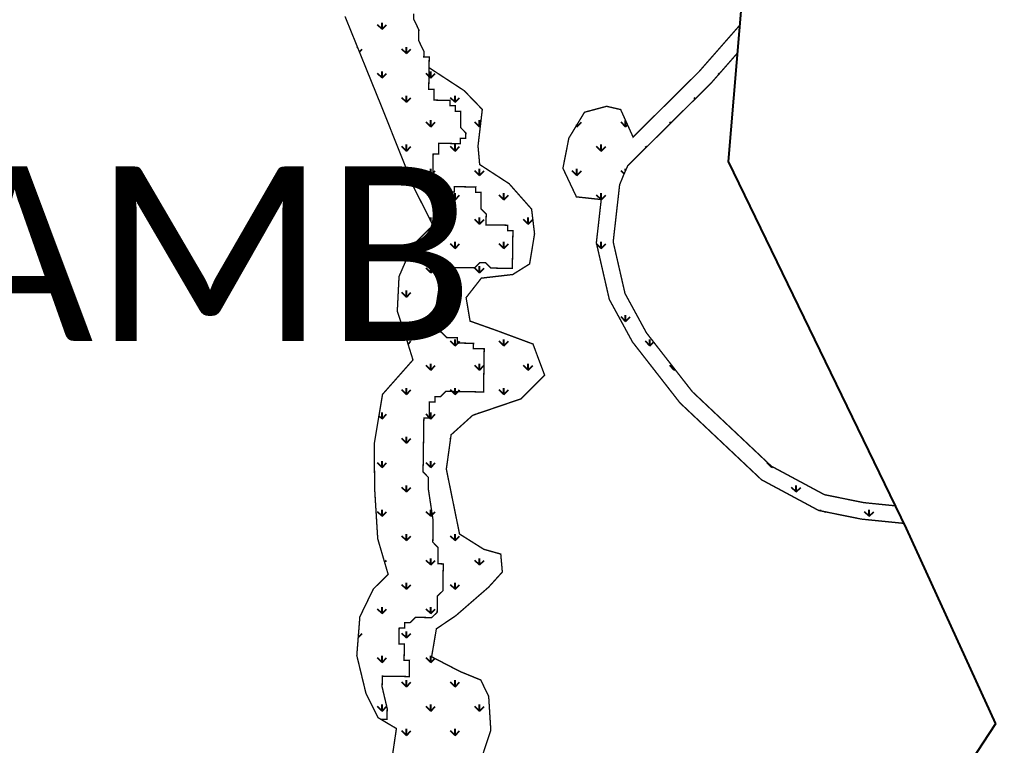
# Model space of a CAD drawing. Header units: metres. Extents: x 264685 to 266124, y 2146503 to 2149191.
# Drawn here: x 265405 to 266124, y 2147944 to 2148480 of the extents above; entities that cross this region are included whole.
import ezdxf

# ---------------------------------------------------------------- set-up
doc = ezdxf.new("R2010")
doc.units = ezdxf.units.M
for name, color, linetype in [('MANGROOVES BUFFER ZONE', 120, 'Continuous'), ('village', 3, 'Continuous'), ('VILLAGE NAME', 250, 'Continuous')]:
    doc.layers.add(name, color=color, linetype=linetype)
doc.styles.get("Standard").update_dxf_attribs({"font": 'simplex.shx'})
pattern_1 = [(90, (0, 0), (-17.96051224, 17.96051224), [4.7625, -31.15852448]), (45, (0, 0), (-17.96051224213831, 17.96051224213831), [4.7625, -20.6375]), (135, (0, 0), (-17.96051224213831, -17.9605122421383), [4.7625, -20.6375])]

msp = doc.modelspace()

# ---------------------------------------------------------------- hatches: boundary and pattern name
at = {"layer": 'MANGROOVES BUFFER ZONE'}
h = msp.add_hatch(dxfattribs=at)
h.set_pattern_fill('GRASS', color=256)
h.set_pattern_definition(pattern_1)
h.paths.add_polyline_path([(265933.8251702277, 2148454.678580827), (265935.5613459725, 2148475.258755588), (265905.5573904994, 2148441.033484569), (265857.0243478558, 2148392.928681367), (265847.8746193389, 2148413.204282133), (265837.5315660273, 2148415.589630029), (265821.2212282704, 2148411.216456307), (265809.6847033927, 2148392.133565402), (265805.3087877547, 2148369.870210635), (265815.2540905967, 2148348.799493904), (265833.5534008591, 2148346.811703991), (265829.9605105923, 2148314.890994252), (265839.5079895789, 2148273.147154685), (265856.6139750465, 2148241.739894492), (265891.6213735353, 2148196.815591064), (265951.7267532762, 2148140.122314392), (265993.8948343906, 2148117.46136573), (266025.3219649524, 2148111.100402094), (266056.4647140695, 2148107.965706879), (266050.1839737035, 2148120.92101588), (266027.1566569043, 2148123.238846573), (265998.1029892997, 2148129.119412816), (265958.9597673079, 2148150.154814964), (265900.7165172197, 2148205.091672625), (265866.9019107785, 2148248.485289564), (265851.0837984532, 2148277.527964159), (265842.3779820231, 2148315.591855671), (265847.1143748343, 2148357.671910702), (265849.9282446422, 2148364.621762916), (265853.1126785147, 2148371.787958646), (265914.4940102476, 2148432.627681904)])
h.paths.add_polyline_path([(265696.9951185558, 2149149.967382343), (265687.3379225406, 2149151.602042711), (265689.33245629, 2149142.455699502), (265690.8789130516, 2149116.568318215), (265706.3438475961, 2149089.135416803), (265712.9377724952, 2149070.356566177), (265724.8721212284, 2149055.249291011), (265747.149596659, 2149046.900501549), (265783.350466714, 2149036.563958088), (265819.551336769, 2149023.444436922), (265863.7084637748, 2149001.578640139), (265884.0492337642, 2148991.942694154), (265876.8955845786, 2149008.898945173), (265869.0539539031, 2149012.613727341), (265824.3757921904, 2149034.737530924), (265787.1270785784, 2149048.236800027), (265750.9904183117, 2149058.555009474), (265732.3749676498, 2149065.531404927), (265723.8281573433, 2149076.350513534), (265717.9125440996, 2149093.197599173), (265708.7365148127, 2149104.07698894), (265700.7442988711, 2149131.233144027)])
h = msp.add_hatch(dxfattribs=at)
h.set_pattern_fill('GRASS', color=256)
h.set_pattern_definition(pattern_1)
h.paths.add_polyline_path([(265705.9876543283, 2148133.916158915), (265706.0466459394, 2148137.891694307), (265706.1056375504, 2148141.867229939), (265702.1897562146, 2148145.90174675), (265702.2487478256, 2148149.877282381), (265702.3077394366, 2148153.852818012), (265702.6026974916, 2148173.730495214), (265702.6616891026, 2148177.706030607), (265702.7206807137, 2148181.681566238), (265702.7796723247, 2148185.657101631), (265706.7545452714, 2148185.598119974), (265706.8135368824, 2148189.573655367), (265706.8725284934, 2148193.549190998), (265706.9315201044, 2148197.524726391), (265710.9063930511, 2148197.465744495), (265710.9653846622, 2148201.441279888), (265714.9403404295, 2148201.382297039), (265718.9742049575, 2148205.298850775), (265722.9491607249, 2148205.239867687), (265730.8989066184, 2148205.121904135), (265742.8236910105, 2148204.944956303), (265746.7985639572, 2148204.885974646), (265746.9755387902, 2148216.812581062), (265747.1525136232, 2148228.739187479), (265747.211505264, 2148232.714722872), (265747.270496875, 2148236.690258265), (265743.2956239283, 2148236.749239922), (265739.3206681907, 2148236.808223009), (265739.3796598017, 2148240.783758402), (265735.4047868848, 2148240.842740297), (265731.4298311472, 2148240.901723146), (265727.4549582005, 2148240.960705042), (265727.5139498115, 2148244.936240673), (265723.5390768647, 2148244.99522233), (265719.5641210973, 2148245.054205418), (265715.6482397914, 2148249.088722944), (265711.673284024, 2148249.147705793), (265707.6984110773, 2148249.206687689), (265711.968242079, 2148269.025382996), (265716.3561391234, 2148296.795148373), (265720.3310120404, 2148296.736166477), (265736.2306694388, 2148296.500236988), (265740.2055423558, 2148296.441255093), (265744.2394897044, 2148300.357807636), (265748.2143626511, 2148300.298825979), (265752.1302439868, 2148296.264308453), (265756.1051997244, 2148296.205325603), (265760.0800726712, 2148296.146343708), (265764.0550284386, 2148296.087360859), (265768.0299013853, 2148296.028378963), (265768.0888929963, 2148300.003914595), (265768.1478846073, 2148303.979449749), (265768.2068762183, 2148307.95498538), (265768.265869081, 2148311.930603743), (265768.324860692, 2148315.906139135), (265768.383852303, 2148319.881674528), (265768.442843914, 2148323.857210159), (265764.4679709673, 2148323.916192055), (265764.5269625783, 2148327.891727448), (265760.5520068109, 2148327.950710297), (265756.5771338642, 2148328.009692192), (265752.6021781266, 2148328.068675041), (265748.6273051798, 2148328.127656937), (265748.6862967908, 2148332.103192568), (265748.7452884018, 2148336.078727722), (265744.8294070661, 2148340.11324501), (265744.8883986771, 2148344.088780642), (265744.9473902881, 2148348.064315796), (265745.0063818991, 2148352.039851427), (265741.0314261615, 2148352.098834515), (265741.0904177725, 2148356.074370146), (265737.1155448556, 2148356.133352041), (265733.140589118, 2148356.19233489), (265729.1657161713, 2148356.251316786), (265725.1908432245, 2148356.310298443), (265725.1318516135, 2148352.334762812), (265721.1568958461, 2148352.393745899), (265717.1820229292, 2148352.452727795), (265717.2410145402, 2148356.428263426), (265713.2660587728, 2148356.487246275), (265713.3250503838, 2148360.462781429), (265709.4091690481, 2148364.497298956), (265709.4681606591, 2148368.472834587), (265709.5271522701, 2148372.44836998), (265709.5861438811, 2148376.423905373), (265709.6451354921, 2148380.399440765), (265713.6200084388, 2148380.34045887), (265713.6790000498, 2148384.315994501), (265713.7379916608, 2148388.291529894), (265717.7129474282, 2148388.232547045), (265721.6878203452, 2148388.173565149), (265725.6627761126, 2148388.114582062), (265729.6376490593, 2148388.055600405), (265729.6966406703, 2148392.031135798), (265733.671513617, 2148391.972153902), (265733.730505228, 2148395.947689533), (265729.8146238923, 2148399.982206583), (265729.9326071441, 2148407.933277845), (265729.9915987551, 2148411.908813238), (265726.0167258084, 2148411.967794895), (265726.0757174194, 2148415.943330288), (265722.100761652, 2148416.002313375), (265722.159753263, 2148419.977849007), (265718.1848803461, 2148420.036830902), (265714.2099245787, 2148420.095813751), (265710.2350516319, 2148420.154795647), (265710.2940432429, 2148424.130331039), (265710.3530348539, 2148428.105866432), (265706.3781619072, 2148428.164848089), (265706.4371535182, 2148432.140383482), (265706.4961451292, 2148436.115919113), (265706.5551367402, 2148440.091454506), (265706.6141283512, 2148444.066989899), (265706.6731199622, 2148448.04252553), (265706.7321115732, 2148452.018061161), (265702.7571558654, 2148452.077044249), (265702.8161474764, 2148456.052579403), (265698.9592577517, 2148464.062632322), (265699.0182493627, 2148468.038167477), (265699.0772409737, 2148472.013703108), (265695.2202684581, 2148480.023756981), (265695.2792600691, 2148483.999292612), (265690.6636515632, 2148484.067782182), (265691.315050469, 2148484.776893838), (265691.3633787334, 2148488.0338099), (265691.4223703742, 2148492.009345531), (265687.4474974275, 2148492.068327188), (265687.5064890087, 2148496.043862343), (265683.5315332413, 2148496.10284543), (265679.5566603243, 2148496.161827087), (265679.6156519651, 2148500.137362719), (265675.6406961679, 2148500.196345806), (265675.6996878088, 2148504.171881437), (265675.75867939, 2148508.147416592), (265675.8176710308, 2148512.122952223), (265679.7926267982, 2148512.063969135), (265679.8516184092, 2148516.039504766), (265679.9106100202, 2148520.015039921), (265683.8854829371, 2148519.956058264), (265687.9194303155, 2148523.872610807), (265691.8943032622, 2148523.81362915), (265691.9532948732, 2148527.789164782), (265695.92816782, 2148527.730182886), (265699.9031235576, 2148527.671199799), (265703.8779965043, 2148527.612218142), (265703.9369881153, 2148531.587753534), (265707.9119438231, 2148531.528770447), (265707.9709354341, 2148535.50430584), (265708.0299270451, 2148539.479841232), (265708.1479102671, 2148547.430912256), (265708.2069018781, 2148551.406447649), (265708.3838767111, 2148563.333054066), (265708.5608515441, 2148575.259660482), (265708.6198431551, 2148579.235196114), (265708.6788347661, 2148583.210731506), (265708.7378263772, 2148587.186266899), (265704.7628706694, 2148587.245249987), (265704.8218622804, 2148591.220785379), (265704.8808551431, 2148595.196403742), (265704.9398467541, 2148599.171939373), (265705.1758131981, 2148615.074080944), (265702.2037976384, 2148682.717165709), (265702.2627892792, 2148686.69270134), (265702.3807725012, 2148694.643772125), (265702.4397641122, 2148698.619307518), (265702.4987557232, 2148702.594843149), (265698.5237999856, 2148702.653826237), (265698.5827915967, 2148706.629361868), (265694.6079186499, 2148706.688343763), (265694.6669102609, 2148710.663878918), (265690.6920373142, 2148710.722860575), (265686.7170815468, 2148710.781843662), (265670.7585154176, 2148707.042236805), (265665.2695981203, 2148707.12368494), (265665.8272381735, 2148685.947266153), (265668.7198087479, 2148587.270573644), (265663.5846447042, 2148540.763005427), (265650.1047932234, 2148520.709060295), (265644.6487135332, 2148481.89928483), (265671.2871339198, 2148416.147216771), (265695.3842810564, 2148355.69495216), (265709.5058904444, 2148327.790404047), (265694.4268912727, 2148312.868763679), (265684.4776256032, 2148290.096089372), (265683.1938162458, 2148264.43675625), (265690.2546209398, 2148242.947041417), (265694.7478069192, 2148228.513639602), (265672.2826108795, 2148203.088280307), (265666.1846998963, 2148166.523719834), (265666.5056155428, 2148133.166558046), (265668.7522452254, 2148096.60196166), (265676.454954598, 2148070.301148802), (265665.5285583927, 2148059.55512421), (265655.5792927232, 2148039.027628982), (265653.3326630407, 2148010.481601132), (265660.0724787025, 2147982.577053018), (265669.0589974326, 2147964.61551265), (265671.0194852834, 2147963.449291156), (265675.626654774, 2147963.380927086), (265675.685646385, 2147967.356462479), (265675.744637996, 2147971.331997871), (265672.005731523, 2147987.293121338), (265672.064723134, 2147991.268656969), (265672.123714745, 2147995.2441926), (265676.098587662, 2147995.185210943), (265680.0735434294, 2147995.126227856), (265684.0484163761, 2147995.067246199), (265688.0232893229, 2147995.008264303), (265691.9982450604, 2147994.949281216), (265692.0572366714, 2147998.92481637), (265692.1162282825, 2148002.900352001), (265692.1752198935, 2148006.875887632), (265688.2002641559, 2148006.93487072), (265688.2592557669, 2148010.910405874), (265688.3182473779, 2148014.885941505), (265688.3772389889, 2148018.861476898), (265684.4023660421, 2148018.920458794), (265684.4613576531, 2148022.895994186), (265684.5203492641, 2148026.871529818), (265684.5793408751, 2148030.84706521), (265688.5542138219, 2148030.788083315), (265688.6132066846, 2148034.763701677), (265692.5881624222, 2148034.70471859), (265696.6220269799, 2148038.621272326), (265704.5718556345, 2148038.503307581), (265708.5467285812, 2148038.444325686), (265712.5806759596, 2148042.360878229), (265712.6396675706, 2148046.33641386), (265712.6986591816, 2148050.311949492), (265712.7576507926, 2148054.287484646), (265716.7915153205, 2148058.204038382), (265716.8505069315, 2148062.179573774), (265716.9094985425, 2148066.155109167), (265716.9684901536, 2148070.130644798), (265717.0274817646, 2148074.106180191), (265717.0864733756, 2148078.081715584), (265713.1116004586, 2148078.140697479), (265713.1705920696, 2148082.116232872), (265713.2295836806, 2148086.091768503), (265713.2885752916, 2148090.067304134), (265709.3726111352, 2148094.101822138), (265709.4905943573, 2148102.0528934), (265709.5495859683, 2148106.028428555), (265709.6085775793, 2148110.003964186)])
h = msp.add_hatch(dxfattribs=at)
h.set_pattern_fill('GRASS', color=256)
h.set_pattern_definition(pattern_1)
h.paths.add_polyline_path([(265908.2232494553, 2147574.43412877), (265913.1603369638, 2147599.641066943), (265884.6076090721, 2147610.103793966), (265864.351689396, 2147631.514751378), (265859.6772407487, 2147650.200694823), (265865.5202832113, 2147671.222390177), (265863.9621581241, 2147691.854751647), (265852.2759998132, 2147705.090631247), (265828.9038299626, 2147714.43360297), (265809.0374415582, 2147726.501588659), (265806.31064927, 2147740.90536217), (265816.0490778362, 2147747.133986043), (265841.3689774314, 2147734.676702384), (265853.4446670142, 2147744.019674107), (265854.6165631859, 2147770.71308894), (265830.0757261343, 2147794.07050029), (265790.7324805973, 2147843.121074899), (265768.1393732904, 2147890.614529453), (265738.1045895296, 2147905.210438032), (265727.9766296915, 2147926.621395444), (265743.9476319923, 2147930.514303321), (265752.1279354714, 2147955.428906552), (265750.5697369985, 2147980.34347387), (265744.7266945358, 2147992.411495472), (265729.5347547787, 2147998.640119345), (265708.4997725589, 2148009.540247036), (265712.0056273908, 2148030.17264442), (265726.4185046043, 2148039.904914113), (265750.5697369985, 2148060.926573554), (265760.6438317361, 2148072.067211254), (265759.475164535, 2148085.303090855), (265747.0100170661, 2148088.806700761), (265729.0913584064, 2148100.096126422), (265719.3529298401, 2148147.978843033), (265722.8587112863, 2148173.282708322), (265738.829713587, 2148187.68644592), (265774.2775730203, 2148199.754431609), (265791.8067737939, 2148217.272517056), (265783.236939043, 2148240.240630436), (265755.9693830888, 2148250.362198099), (265736.8488135079, 2148257.150240283), (265733.9227056706, 2148274.452272539), (265745.1395624588, 2148288.830044968), (265768.3048580337, 2148291.510634433), (265780.7409447671, 2148299.308732466), (265784.398634603, 2148321.484567015), (265782.203961993, 2148339.761388461), (265765.6225374769, 2148358.525550631), (265743.9203325135, 2148372.659616784), (265742.7011025682, 2148386.3063063), (265745.865934073, 2148413.280022854), (265732.4544780605, 2148427.170382732), (265706.6141715104, 2148444.069898461), (265706.5551367402, 2148440.091454506), (265706.4961451292, 2148436.115919113), (265706.4371535182, 2148432.140383482), (265706.3781619072, 2148428.164848089), (265710.3530348539, 2148428.105866432), (265710.2940432429, 2148424.130331039), (265710.2350516319, 2148420.154795647), (265714.2099245787, 2148420.095813751), (265718.1848803461, 2148420.036830902), (265722.159753263, 2148419.977849007), (265722.100761652, 2148416.002313375), (265726.0757174194, 2148415.943330288), (265726.0167258084, 2148411.967794895), (265729.9915987551, 2148411.908813238), (265729.9326071441, 2148407.933277845), (265729.8146238923, 2148399.982206583), (265733.730505228, 2148395.947689533), (265733.671513617, 2148391.972153902), (265729.6966406703, 2148392.031135798), (265729.6376490593, 2148388.055600405), (265725.6627761126, 2148388.114582062), (265721.6878203452, 2148388.173565149), (265717.7129474282, 2148388.232547045), (265713.7379916608, 2148388.291529894), (265713.6790000498, 2148384.315994501), (265713.6200084388, 2148380.34045887), (265709.6451354921, 2148380.399440765), (265709.5861438811, 2148376.423905373), (265709.5271522701, 2148372.44836998), (265709.4681606591, 2148368.472834587), (265709.4091690481, 2148364.497298956), (265713.3250503838, 2148360.462781429), (265713.2660587728, 2148356.487246275), (265717.2410145402, 2148356.428263426), (265717.1820229292, 2148352.452727795), (265721.1568958461, 2148352.393745899), (265725.1318516135, 2148352.334762812), (265725.1908432245, 2148356.310298443), (265729.1657161713, 2148356.251316786), (265733.140589118, 2148356.19233489), (265737.1155448556, 2148356.133352041), (265741.0904177725, 2148356.074370146), (265741.0314261615, 2148352.098834515), (265745.0063818991, 2148352.039851427), (265744.9473902881, 2148348.064315796), (265744.8883986771, 2148344.088780642), (265744.8294070661, 2148340.11324501), (265748.7452884018, 2148336.078727722), (265748.6862967908, 2148332.103192568), (265748.6273051798, 2148328.127656937), (265752.6021781266, 2148328.068675041), (265756.5771338642, 2148328.009692192), (265760.5520068109, 2148327.950710297), (265764.5269625783, 2148327.891727448), (265764.4679709673, 2148323.916192055), (265768.442843914, 2148323.857210159), (265768.383852303, 2148319.881674528), (265768.324860692, 2148315.906139135), (265768.265869081, 2148311.930603743), (265768.2068762183, 2148307.95498538), (265768.1478846073, 2148303.979449749), (265768.0888929963, 2148300.003914595), (265768.0299013853, 2148296.028378963), (265764.0550284386, 2148296.087360859), (265760.0800726712, 2148296.146343708), (265756.1051997244, 2148296.205325603), (265752.1302439868, 2148296.264308453), (265748.2143626511, 2148300.298825979), (265744.2394897044, 2148300.357807636), (265740.2055423558, 2148296.441255093), (265736.2306694388, 2148296.500236988), (265720.3310120404, 2148296.736166477), (265716.3561391234, 2148296.795148373), (265711.968242079, 2148269.025382996), (265707.6984110773, 2148249.206687689), (265711.673284024, 2148249.147705793), (265715.6482397914, 2148249.088722944), (265719.5641210973, 2148245.054205418), (265723.5390768647, 2148244.99522233), (265727.5139498115, 2148244.936240673), (265727.4549582005, 2148240.960705042), (265731.4298311472, 2148240.901723146), (265735.4047868848, 2148240.842740297), (265739.3796598017, 2148240.783758402), (265739.3206681907, 2148236.808223009), (265743.2956239283, 2148236.749239922), (265747.270496875, 2148236.690258265), (265747.211505264, 2148232.714722872), (265747.1525136232, 2148228.739187479), (265746.9755387902, 2148216.812581062), (265746.7985639572, 2148204.885974646), (265742.8236910105, 2148204.944956303), (265730.8989066184, 2148205.121904135), (265722.9491607249, 2148205.239867687), (265718.9742049575, 2148205.298850775), (265714.9403404295, 2148201.382297039), (265710.9653846622, 2148201.441279888), (265710.9063930511, 2148197.465744495), (265706.9315201044, 2148197.524726391), (265706.8725284934, 2148193.549190998), (265706.8135368824, 2148189.573655367), (265706.7545452714, 2148185.598119974), (265702.7796723247, 2148185.657101631), (265702.7206807137, 2148181.681566238), (265702.6616891026, 2148177.706030607), (265702.6026974916, 2148173.730495214), (265702.3077394366, 2148153.852818012), (265702.2487478256, 2148149.877282381), (265702.1897562146, 2148145.90174675), (265706.1056375504, 2148141.867229939), (265706.0466459394, 2148137.891694307), (265705.9876543283, 2148133.916158915), (265709.6085775793, 2148110.003964186), (265709.5495859683, 2148106.028428555), (265709.4905943573, 2148102.0528934), (265709.3726111352, 2148094.101822138), (265713.2885752916, 2148090.067304134), (265713.2295836806, 2148086.091768503), (265713.1705920696, 2148082.116232872), (265713.1116004586, 2148078.140697479), (265717.0864733756, 2148078.081715584), (265717.0274817646, 2148074.106180191), (265716.9684901536, 2148070.130644798), (265716.9094985425, 2148066.155109167), (265716.8505069315, 2148062.179573774), (265716.7915153205, 2148058.204038382), (265712.7576507926, 2148054.287484646), (265712.6986591816, 2148050.311949492), (265712.6396675706, 2148046.33641386), (265712.5806759596, 2148042.360878229), (265708.5467285812, 2148038.444325686), (265704.5718556345, 2148038.503307581), (265696.6220269799, 2148038.621272326), (265692.5881624222, 2148034.70471859), (265688.6132066846, 2148034.763701677), (265688.5542138219, 2148030.788083315), (265684.5793408751, 2148030.84706521), (265684.5203492641, 2148026.871529818), (265684.4613576531, 2148022.895994186), (265684.4023660421, 2148018.920458794), (265688.3772389889, 2148018.861476898), (265688.3182473779, 2148014.885941505), (265688.2592557669, 2148010.910405874), (265688.2002641559, 2148006.93487072), (265692.1752198935, 2148006.875887632), (265692.1162282825, 2148002.900352001), (265692.0572366714, 2147998.92481637), (265691.9982450604, 2147994.949281216), (265688.0232893229, 2147995.008264303), (265684.0484163761, 2147995.067246199), (265680.0735434294, 2147995.126227856), (265676.098587662, 2147995.185210943), (265672.123714745, 2147995.2441926), (265672.064723134, 2147991.268656969), (265672.005731523, 2147987.293121338), (265675.744637996, 2147971.331997871), (265675.685646385, 2147967.356462479), (265675.626654774, 2147963.380927086), (265671.651781857, 2147963.439908743), (265671.646387435, 2147963.076370322), (265682.5386287563, 2147956.596980028), (265678.2582187533, 2147927.554180688), (265679.0706860125, 2147927.542124748), (265679.0116944015, 2147923.566589117), (265678.9527027905, 2147919.591053724), (265686.784465462, 2147911.522019386), (265690.7594211996, 2147911.463036299), (265690.7004295886, 2147907.487500668), (265694.6163109243, 2147903.452983379), (265698.5912666321, 2147903.394000292), (265698.5322750211, 2147899.418465137), (265702.5071479678, 2147899.35948348), (265702.4481563568, 2147895.383947849), (265706.4230293036, 2147895.324965954), (265706.3640376925, 2147891.349430323), (265710.3389934599, 2147891.290447474), (265714.3138663769, 2147891.231465578), (265718.2888221443, 2147891.172482491), (265718.2298305333, 2147887.196947336), (265726.1795764267, 2147887.078983784), (265730.1545321643, 2147887.020000935), (265734.1294050813, 2147886.961019039), (265734.0704134703, 2147882.985483408), (265734.0114218593, 2147879.009948015), (265737.9863775969, 2147878.950964928), (265737.9273859859, 2147874.975429535), (265737.8683943748, 2147870.999893904), (265737.8094027638, 2147867.024358511), (265737.7504111528, 2147863.04882288), (265741.7252840996, 2147862.989841223), (265741.6662924886, 2147859.014306068), (265741.6073008776, 2147855.038770437), (265745.5821738243, 2147854.979788542), (265749.5571295619, 2147854.920805693), (265753.5320025086, 2147854.861823797), (265757.506958276, 2147854.802840948), (265761.5408228338, 2147858.719394684), (265765.5156957507, 2147858.660413027), (265769.4906515181, 2147858.601429939), (265769.4316599071, 2147854.625894308), (265769.3726682663, 2147850.650358677), (265773.1705663502, 2147838.664770365), (265772.9345999062, 2147822.762628555), (265772.8756082952, 2147818.787093163), (265776.8505640328, 2147818.728110313), (265776.7915724218, 2147814.752574921), (265780.7664453685, 2147814.693593025), (265780.7074537575, 2147810.718057394), (265784.6823267043, 2147810.659075737), (265784.6233350933, 2147806.683540344), (265780.6484621465, 2147806.742522001), (265780.5894705355, 2147802.766986609), (265776.6145975888, 2147802.825968504), (265772.6396418512, 2147802.884951353), (265768.6057773232, 2147798.968397617), (265764.6308215559, 2147799.027380705), (265760.6559486389, 2147799.086362362), (265760.5969570279, 2147795.110827208), (265760.5379654169, 2147791.135291576), (265764.5128383338, 2147791.076309919), (265764.4538467228, 2147787.100774288), (265768.4288024902, 2147787.041791201), (265772.4036754072, 2147786.982809305), (265772.4626670182, 2147790.958344936), (265776.4376227558, 2147790.899362087), (265780.4124957025, 2147790.840380192), (265792.3371973336, 2147790.663433552), (265792.3961889446, 2147794.638969183), (265796.371144712, 2147794.579986334), (265800.3460176587, 2147794.521004438), (265800.2870260477, 2147790.545468807), (265804.2029073536, 2147786.510951519), (265804.1439157426, 2147782.535416126), (265808.0598798692, 2147778.500897646), (265808.0008882582, 2147774.525362015), (265807.8829050362, 2147766.574291229), (265807.8239134252, 2147762.598755836), (265811.7987863719, 2147762.539774179), (265811.7397947609, 2147758.564238548), (265807.7649218142, 2147758.623220205), (265803.7899660766, 2147758.682203293), (265799.7561015487, 2147754.765649557), (265791.8062728345, 2147754.883614302), (265787.8313998878, 2147754.942596197), (265783.8564441502, 2147755.001579285), (265783.7974512875, 2147751.025961161), (265779.8225783408, 2147751.084942818), (265779.7635867298, 2147747.109407187), (265783.7384596765, 2147747.050425529), (265783.6204764545, 2147739.099354506), (265783.5614848435, 2147735.123819113), (265783.5024932325, 2147731.148283482), (265783.4435016215, 2147727.172748089), (265783.3845100105, 2147723.197212696), (265787.1824909151, 2147711.211623192), (265787.0645076931, 2147703.260552168), (265787.005516082, 2147699.285016537), (265786.946524471, 2147695.309481382), (265782.9715687335, 2147695.36846447), (265782.9125771224, 2147691.392928839), (265778.9377041757, 2147691.451910496), (265774.962831229, 2147691.510892391), (265770.9878754914, 2147691.56987524), (265770.9288838804, 2147687.594339609), (265770.8698922694, 2147683.618804455), (265770.8109006584, 2147679.643268824), (265770.6929174364, 2147671.692198038), (265774.5498899221, 2147663.682144165), (265774.4908983111, 2147659.706608534), (265774.4319067001, 2147655.73107338), (265774.1959402561, 2147639.828931332), (265777.9938383698, 2147627.843343019), (265777.9348467588, 2147623.867807627), (265777.8758551478, 2147619.892271996), (265781.8507280946, 2147619.833290339), (265785.8256838322, 2147619.774307251), (265789.8005567789, 2147619.715325356), (265789.7415651679, 2147615.739789963), (265789.6825735569, 2147611.76425457), (265793.523635128, 2147611.707258526), (265793.4559705292, 2147645.529226918), (265802.0257318945, 2147656.040056638), (265817.2176716516, 2147654.0936027), (265829.6828925062, 2147642.804177038), (265837.4735913278, 2147619.836063659), (265850.3283434542, 2147599.203666275), (265863.5725534667, 2147585.578488705), (265877.9854306802, 2147580.9070208), (265902.9157990036, 2147576.235516982)])

# ---------------------------------------------------------------- linework, layer by layer
at = {"layer": 'MANGROOVES BUFFER ZONE', "const_width": 1}
for points in [[(265644.6487135332, 2148481.89928483), (265671.2871339198, 2148416.147216771), (265695.3842810564, 2148355.69495216), (265709.5058904444, 2148327.790404047), (265694.4268912727, 2148312.868763679), (265684.4776256032, 2148290.096089372), (265683.1938162458, 2148264.43675625), (265690.2546209398, 2148242.947041417), (265694.7478069192, 2148228.513639602), (265672.2826108795, 2148203.088280307), (265666.1846998963, 2148166.523719834), (265666.5056155428, 2148133.166558046), (265668.7522452254, 2148096.60196166), (265676.454954598, 2148070.301148802), (265665.5285583927, 2148059.55512421), (265655.5792927232, 2148039.027628982), (265653.3326630407, 2148010.481601132), (265660.0724787025, 2147982.577053018), (265669.0589974326, 2147964.61551265), (265671.0194852834, 2147963.449291156), (265675.626654774, 2147963.380927086), (265675.685646385, 2147967.356462479), (265675.744637996, 2147971.331997871), (265672.005731523, 2147987.293121338), (265672.064723134, 2147991.268656969), (265672.123714745, 2147995.2441926), (265676.098587662, 2147995.185210943), (265680.0735434294, 2147995.126227856), (265684.0484163761, 2147995.067246199), (265688.0232893229, 2147995.008264303), (265691.9982450604, 2147994.949281216), (265692.0572366714, 2147998.92481637), (265692.1162282825, 2148002.900352001), (265692.1752198935, 2148006.875887632), (265688.2002641559, 2148006.93487072), (265688.2592557669, 2148010.910405874), (265688.3182473779, 2148014.885941505), (265688.3772389889, 2148018.861476898), (265684.4023660421, 2148018.920458794), (265684.4613576531, 2148022.895994186), (265684.5203492641, 2148026.871529818), (265684.5793408751, 2148030.84706521), (265688.5542138219, 2148030.788083315), (265688.6132066846, 2148034.763701677), (265692.5881624222, 2148034.70471859), (265696.6220269799, 2148038.621272326), (265704.5718556345, 2148038.503307581), (265708.5467285812, 2148038.444325686), (265712.5806759596, 2148042.360878229), (265712.6396675706, 2148046.33641386), (265712.6986591816, 2148050.311949492), (265712.7576507926, 2148054.287484646), (265716.7915153205, 2148058.204038382), (265716.8505069315, 2148062.179573774), (265716.9094985425, 2148066.155109167), (265716.9684901536, 2148070.130644798), (265717.0274817646, 2148074.106180191), (265717.0864733756, 2148078.081715584), (265713.1116004586, 2148078.140697479), (265713.1705920696, 2148082.116232872), (265713.2295836806, 2148086.091768503), (265713.2885752916, 2148090.067304134), (265709.3726111352, 2148094.101822138), (265709.4905943573, 2148102.0528934), (265709.5495859683, 2148106.028428555), (265709.6085775793, 2148110.003964186), (265705.9876543283, 2148133.916158915), (265705.9876543283, 2148133.916158915), (265706.0466459394, 2148137.891694307), (265706.1056375504, 2148141.867229939), (265702.1897562146, 2148145.90174675), (265702.2487478256, 2148149.877282381), (265702.3077394366, 2148153.852818012), (265702.6026974916, 2148173.730495214), (265702.6616891026, 2148177.706030607), (265702.7206807137, 2148181.681566238), (265702.7796723247, 2148185.657101631), (265706.7545452714, 2148185.598119974), (265706.8135368824, 2148189.573655367), (265706.8725284934, 2148193.549190998), (265706.9315201044, 2148197.524726391), (265710.9063930511, 2148197.465744495), (265710.9653846622, 2148201.441279888), (265714.9403404295, 2148201.382297039), (265718.9742049575, 2148205.298850775), (265722.9491607249, 2148205.239867687), (265730.8989066184, 2148205.121904135), (265742.8236910105, 2148204.944956303), (265746.7985639572, 2148204.885974646), (265746.9755387902, 2148216.812581062), (265747.1525136232, 2148228.739187479), (265747.211505264, 2148232.714722872), (265747.270496875, 2148236.690258265), (265743.2956239283, 2148236.749239922), (265739.3206681907, 2148236.808223009), (265739.3796598017, 2148240.783758402), (265735.4047868848, 2148240.842740297), (265731.4298311472, 2148240.901723146), (265727.4549582005, 2148240.960705042), (265727.5139498115, 2148244.936240673), (265723.5390768647, 2148244.99522233), (265719.5641210973, 2148245.054205418), (265715.6482397914, 2148249.088722944), (265711.673284024, 2148249.147705793), (265707.6984110773, 2148249.206687689), (265711.968242079, 2148269.025382996), (265716.3561391234, 2148296.795148373), (265720.3310120404, 2148296.736166477), (265736.2306694388, 2148296.500236988), (265740.2055423558, 2148296.441255093), (265744.2394897044, 2148300.357807636), (265748.2143626511, 2148300.298825979), (265752.1302439868, 2148296.264308453), (265756.1051997244, 2148296.205325603), (265760.0800726712, 2148296.146343708), (265764.0550284386, 2148296.087360859), (265768.0299013853, 2148296.028378963), (265768.0888929963, 2148300.003914595), (265768.1478846073, 2148303.979449749), (265768.2068762183, 2148307.95498538), (265768.265869081, 2148311.930603743), (265768.324860692, 2148315.906139135), (265768.383852303, 2148319.881674528), (265768.442843914, 2148323.857210159), (265764.4679709673, 2148323.916192055), (265764.5269625783, 2148327.891727448), (265760.5520068109, 2148327.950710297), (265756.5771338642, 2148328.009692192), (265752.6021781266, 2148328.068675041), (265748.6273051798, 2148328.127656937), (265748.6862967908, 2148332.103192568), (265748.7452884018, 2148336.078727722), (265744.8294070661, 2148340.11324501), (265744.8883986771, 2148344.088780642), (265744.9473902881, 2148348.064315796), (265745.0063818991, 2148352.039851427), (265741.0314261615, 2148352.098834515), (265741.0904177725, 2148356.074370146), (265737.1155448556, 2148356.133352041), (265733.140589118, 2148356.19233489), (265729.1657161713, 2148356.251316786), (265725.1908432245, 2148356.310298443), (265725.1318516135, 2148352.334762812), (265721.1568958461, 2148352.393745899), (265717.1820229292, 2148352.452727795), (265717.2410145402, 2148356.428263426), (265713.2660587728, 2148356.487246275), (265713.3250503838, 2148360.462781429), (265709.4091690481, 2148364.497298956), (265709.4681606591, 2148368.472834587), (265709.5271522701, 2148372.44836998), (265709.5861438811, 2148376.423905373), (265709.6451354921, 2148380.399440765), (265713.6200084388, 2148380.34045887), (265713.6790000498, 2148384.315994501), (265713.7379916608, 2148388.291529894), (265717.7129474282, 2148388.232547045), (265721.6878203452, 2148388.173565149), (265725.6627761126, 2148388.114582062), (265729.6376490593, 2148388.055600405), (265729.6966406703, 2148392.031135798), (265733.671513617, 2148391.972153902), (265733.730505228, 2148395.947689533), (265729.8146238923, 2148399.982206583), (265729.9326071441, 2148407.933277845), (265729.9915987551, 2148411.908813238), (265726.0167258084, 2148411.967794895), (265726.0757174194, 2148415.943330288), (265722.100761652, 2148416.002313375), (265722.159753263, 2148419.977849007), (265718.1848803461, 2148420.036830902), (265714.2099245787, 2148420.095813751), (265710.2350516319, 2148420.154795647), (265710.2940432429, 2148424.130331039), (265710.3530348539, 2148428.105866432), (265706.3781619072, 2148428.164848089), (265706.4371535182, 2148432.140383482), (265706.4961451292, 2148436.115919113), (265706.5551367402, 2148440.091454506), (265706.6141283512, 2148444.066989899), (265706.6731199622, 2148448.04252553), (265706.7321115732, 2148452.018061161), (265702.7571558654, 2148452.077044249), (265702.8161474764, 2148456.052579403), (265698.9592577517, 2148464.062632322), (265699.0182493627, 2148468.038167477), (265699.0772409737, 2148472.013703108), (265695.2202684581, 2148480.023756981), (265695.2792600691, 2148483.999292612)], [(265935.5613459726, 2148475.258755589), (265905.5573904994, 2148441.033484569), (265857.0243478558, 2148392.928681367), (265847.8746193389, 2148413.204282133), (265837.5315660273, 2148415.589630029), (265821.2212282704, 2148411.216456307), (265809.6847033927, 2148392.133565402), (265805.3087877547, 2148369.870210635), (265815.2540905967, 2148348.799493904), (265833.5534008591, 2148346.811703991), (265829.9605105923, 2148314.890994252), (265839.5079895789, 2148273.147154685), (265856.6139750465, 2148241.739894492), (265891.6213735353, 2148196.815591064), (265951.7267532762, 2148140.122314392), (265993.8948343906, 2148117.46136573), (266025.3219649524, 2148111.100402094), (266056.4647140696, 2148107.965706879)], [(266050.1839737037, 2148120.921015879), (266027.1566569043, 2148123.238846573), (265998.1029892997, 2148129.119412816), (265958.9597673079, 2148150.154814964), (265900.7165172197, 2148205.091672625), (265866.9019107785, 2148248.485289564), (265851.0837984532, 2148277.527964159), (265842.3779820231, 2148315.591855671), (265847.1143748343, 2148357.671910702), (265849.9282446422, 2148364.621762916), (265853.1126785147, 2148371.787958646), (265914.4940102476, 2148432.627681904), (265933.8251702278, 2148454.678580827)], [(265743.9476319923, 2147930.514303321), (265752.1279354714, 2147955.428906552), (265750.5697369985, 2147980.34347387), (265744.7266945358, 2147992.411495472), (265729.5347547787, 2147998.640119345), (265708.4997725589, 2148009.540247036), (265712.0056273908, 2148030.17264442), (265726.4185046043, 2148039.904914113), (265750.5697369985, 2148060.926573554), (265760.6438317361, 2148072.067211254), (265759.475164535, 2148085.303090855), (265747.0100170661, 2148088.806700761), (265729.0913584064, 2148100.096126422), (265719.3529298401, 2148147.978843033), (265722.8587112863, 2148173.282708322), (265738.829713587, 2148187.68644592), (265774.2775730203, 2148199.754431609), (265791.8067737939, 2148217.272517056), (265783.236939043, 2148240.240630436), (265755.9693830888, 2148250.362198099), (265736.8488135079, 2148257.150240283), (265733.9227056706, 2148274.452272539), (265745.1395624588, 2148288.830044968), (265768.3048580337, 2148291.510634433), (265780.7409447671, 2148299.308732466), (265784.398634603, 2148321.484567015), (265782.203961993, 2148339.761388461), (265765.6225374769, 2148358.525550631), (265743.9203325135, 2148372.659616784), (265742.7011025682, 2148386.3063063), (265745.865934073, 2148413.280022854), (265732.4544780605, 2148427.170382732), (265706.6141715104, 2148444.069898461), (265706.5551367402, 2148440.091454506), (265706.4961451292, 2148436.115919113), (265706.4371535182, 2148432.140383482), (265706.3781619072, 2148428.164848089), (265710.3530348539, 2148428.105866432), (265710.2940432429, 2148424.130331039), (265710.2350516319, 2148420.154795647), (265714.2099245787, 2148420.095813751), (265718.1848803461, 2148420.036830902), (265722.159753263, 2148419.977849007), (265722.100761652, 2148416.002313375), (265726.0757174194, 2148415.943330288), (265726.0167258084, 2148411.967794895), (265729.9915987551, 2148411.908813238), (265729.9326071441, 2148407.933277845), (265729.8146238923, 2148399.982206583), (265733.730505228, 2148395.947689533), (265733.671513617, 2148391.972153902), (265729.6966406703, 2148392.031135798), (265729.6376490593, 2148388.055600405), (265725.6627761126, 2148388.114582062), (265721.6878203452, 2148388.173565149), (265717.7129474282, 2148388.232547045), (265713.7379916608, 2148388.291529894), (265713.6790000498, 2148384.315994501), (265713.6200084388, 2148380.34045887), (265709.6451354921, 2148380.399440765), (265709.5861438811, 2148376.423905373), (265709.5271522701, 2148372.44836998), (265709.4681606591, 2148368.472834587), (265709.4091690481, 2148364.497298956), (265713.3250503838, 2148360.462781429), (265713.2660587728, 2148356.487246275), (265717.2410145402, 2148356.428263426), (265717.1820229292, 2148352.452727795), (265721.1568958461, 2148352.393745899), (265725.1318516135, 2148352.334762812), (265725.1908432245, 2148356.310298443), (265729.1657161713, 2148356.251316786), (265733.140589118, 2148356.19233489), (265737.1155448556, 2148356.133352041), (265741.0904177725, 2148356.074370146), (265741.0314261615, 2148352.098834515), (265745.0063818991, 2148352.039851427), (265744.9473902881, 2148348.064315796), (265744.8883986771, 2148344.088780642), (265744.8294070661, 2148340.11324501), (265748.7452884018, 2148336.078727722), (265748.6862967908, 2148332.103192568), (265748.6273051798, 2148328.127656937), (265752.6021781266, 2148328.068675041), (265756.5771338642, 2148328.009692192), (265760.5520068109, 2148327.950710297), (265764.5269625783, 2148327.891727448), (265764.4679709673, 2148323.916192055), (265768.442843914, 2148323.857210159), (265768.383852303, 2148319.881674528), (265768.324860692, 2148315.906139135), (265768.265869081, 2148311.930603743), (265768.2068762183, 2148307.95498538), (265768.1478846073, 2148303.979449749), (265768.0888929963, 2148300.003914595), (265768.0299013853, 2148296.028378963), (265764.0550284386, 2148296.087360859), (265760.0800726712, 2148296.146343708), (265756.1051997244, 2148296.205325603), (265752.1302439868, 2148296.264308453), (265748.2143626511, 2148300.298825979), (265744.2394897044, 2148300.357807636), (265740.2055423558, 2148296.441255093), (265736.2306694388, 2148296.500236988), (265720.3310120404, 2148296.736166477), (265716.3561391234, 2148296.795148373), (265711.968242079, 2148269.025382996), (265707.6984110773, 2148249.206687689), (265711.673284024, 2148249.147705793), (265715.6482397914, 2148249.088722944), (265719.5641210973, 2148245.054205418), (265723.5390768647, 2148244.99522233), (265727.5139498115, 2148244.936240673), (265727.4549582005, 2148240.960705042), (265731.4298311472, 2148240.901723146), (265735.4047868848, 2148240.842740297), (265739.3796598017, 2148240.783758402), (265739.3206681907, 2148236.808223009), (265743.2956239283, 2148236.749239922), (265747.270496875, 2148236.690258265), (265747.211505264, 2148232.714722872), (265747.1525136232, 2148228.739187479), (265746.9755387902, 2148216.812581062), (265746.7985639572, 2148204.885974646), (265742.8236910105, 2148204.944956303), (265730.8989066184, 2148205.121904135), (265722.9491607249, 2148205.239867687), (265718.9742049575, 2148205.298850775), (265714.9403404295, 2148201.382297039), (265710.9653846622, 2148201.441279888), (265710.9063930511, 2148197.465744495), (265706.9315201044, 2148197.524726391), (265706.8725284934, 2148193.549190998), (265706.8135368824, 2148189.573655367), (265706.7545452714, 2148185.598119974), (265702.7796723247, 2148185.657101631), (265702.7206807137, 2148181.681566238), (265702.6616891026, 2148177.706030607), (265702.6026974916, 2148173.730495214), (265702.3077394366, 2148153.852818012), (265702.2487478256, 2148149.877282381), (265702.1897562146, 2148145.90174675), (265706.1056375504, 2148141.867229939), (265706.0466459394, 2148137.891694307), (265705.9876543283, 2148133.916158915), (265709.6085775793, 2148110.003964186), (265709.5495859683, 2148106.028428555), (265709.4905943573, 2148102.0528934), (265709.3726111352, 2148094.101822138), (265713.2885752916, 2148090.067304134), (265713.2295836806, 2148086.091768503), (265713.1705920696, 2148082.116232872), (265713.1116004586, 2148078.140697479), (265717.0864733756, 2148078.081715584), (265717.0274817646, 2148074.106180191), (265716.9684901536, 2148070.130644798), (265716.9094985425, 2148066.155109167), (265716.8505069315, 2148062.179573774), (265716.7915153205, 2148058.204038382), (265712.7576507926, 2148054.287484646), (265712.6986591816, 2148050.311949492), (265712.6396675706, 2148046.33641386), (265712.5806759596, 2148042.360878229), (265708.5467285812, 2148038.444325686), (265704.5718556345, 2148038.503307581), (265696.6220269799, 2148038.621272326), (265692.5881624222, 2148034.70471859), (265688.6132066846, 2148034.763701677), (265688.5542138219, 2148030.788083315), (265684.5793408751, 2148030.84706521), (265684.5203492641, 2148026.871529818), (265684.4613576531, 2148022.895994186), (265684.4023660421, 2148018.920458794), (265688.3772389889, 2148018.861476898), (265688.3182473779, 2148014.885941505), (265688.2592557669, 2148010.910405874), (265688.2002641559, 2148006.93487072), (265692.1752198935, 2148006.875887632), (265692.1162282825, 2148002.900352001), (265692.0572366714, 2147998.92481637), (265691.9982450604, 2147994.949281216), (265688.0232893229, 2147995.008264303), (265684.0484163761, 2147995.067246199), (265680.0735434294, 2147995.126227856), (265676.098587662, 2147995.185210943), (265672.123714745, 2147995.2441926), (265672.064723134, 2147991.268656969), (265672.005731523, 2147987.293121338), (265675.744637996, 2147971.331997871), (265675.685646385, 2147967.356462479), (265675.626654774, 2147963.380927086), (265671.651781857, 2147963.439908743), (265671.646387435, 2147963.076370322), (265682.5386287563, 2147956.596980028), (265678.2582187533, 2147927.554180688)]]:
    msp.add_lwpolyline(points, dxfattribs=at)
at = {"layer": 'village', "color": 3}
for points in [[(266124.2450670465, 2147960.149212837, 0), (265923.7668035512, 2147653.793752516, 0), (265871.564346717, 2147387.267364315, 0), (265833.6015868366, 2146920.166198647, 0), (265603.0391878546, 2146514.54265793, 0), (265533.2672144385, 2146502.614925551, 0), (265241.2043682611, 2146568.774893614, 0), (265039.3162082853, 2146823.243201018, 0), (265049.5403427515, 2147023.801764493, 0), (265060.1440157335, 2147322.341875181, 0), (265015.5504625033, 2147615.850767062, 0), (264949.0770886107, 2147710.692253968, 0), (264921.5858629438, 2147942.924622105, 0), (264958.9364162604, 2148074.293552408, 0), (264910.0995951509, 2148379.899671601, 0), (264879.6073335296, 2148592.332661889, 0), (264940.8606225707, 2148618.443263095, 0), (264968.4401628512, 2148678.769275855, 0), (264872.824855525, 2148824.762357255, 0), (264779.7936832347, 2148955.63925136, 0), (264685.0519647214, 2149101.891227113, 0), (264988.3337428531, 2149191.12157644, 0), (265022.4963774124, 2149164.668940633, 0), (265081.8545841331, 2149146.715166831, 0)], [(265139.397093332, 2149155.146629223, 0), (265155.7939060893, 2149128.399696098, 0), (265222.9909623548, 2149147.934839486, 0), (265373.6576917631, 2149160.131723533, 0), (265409.4299333007, 2149174.862665472, 0), (265538.233407368, 2149176.840760173, 0), (265750.986204145, 2149140.828385089, 0), (265818.4309147284, 2149147.477395426, 0), (265944.1492379886, 2148849.488020811, 0), (265961.6039245594, 2148783.960694432, 0), (265927.0889820399, 2148374.829561766, 0), (266058.3041602937, 2148104.171473582, 0), (266124.2450670465, 2147960.149212837, 0)]]:
    msp.add_polyline3d(points, dxfattribs=at)

# ---------------------------------------------------------------- texts
at = {"layer": 'VILLAGE NAME', "insert": (265038.5831478964, 2148371.229935189), "char_height": 128.6465004516829, "attachment_point": 1}
msp.add_mtext_dynamic_manual_height_columns('{\\fCalibri|b0|i0|c0|p34;KALAMB}', width=1149.767434689588, gutter_width=643.2325022584146, heights=[0], dxfattribs=at)

doc.saveas('drawing.dxf')
